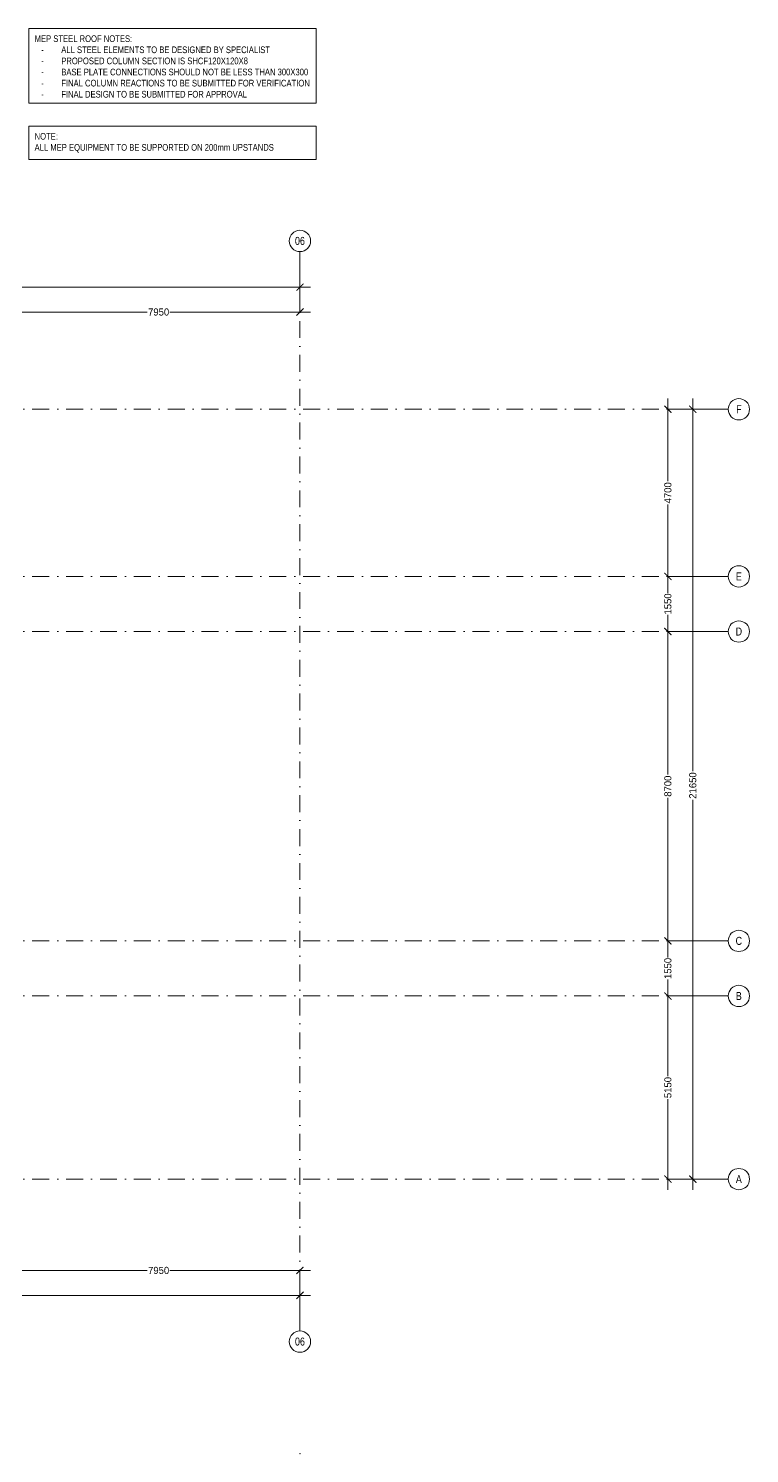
# Model space of a CAD drawing. Header units: millimetres. Extents: x -1760 to 80452, y -32586 to 8596.
# Drawn here: x 30739 to 51022, y -32586 to 7488 of the extents above; entities that cross this region are included whole.
import ezdxf
from ezdxf.enums import TextEntityAlignment as Align

# ---------------------------------------------------------------- set-up
doc = ezdxf.new("R2010")
doc.units = ezdxf.units.MM
doc.header["$LTSCALE"] = 75
doc.linetypes.add('DASHDOT2', pattern=[12.7, 6.35, -3.175, 0, -3.175])
doc.linetypes.add('Dot & Dashed', pattern=[502.708322, 238.125, -132.291667, 0, -132.291655])
doc.layers.add('00_A_GRIDS.3D', color=1, linetype='Continuous')
doc.layers.add('02_A_GRIDS.3D', color=1, linetype='Continuous')
doc.layers.add('TXT', color=11, linetype='Continuous', lineweight=9)
doc.styles.add('236 - NAS Mall_CD_GF Plan$0$TEXT 500', font='GOTHIC.TTF', dxfattribs={"height": 350})
doc.styles.add('Arial Narrow_1', font='ARIALN.TTF', dxfattribs={"height": 187.5})
doc.styles.add('GENERATED_STYLE_3', font='arial.ttf', dxfattribs={"width": 0.8})
doc.styles.add('TEXT 100', font='GOTHIC.TTF', dxfattribs={"height": 200})
doc.dimstyles.new('236 - NAS Mall_CD_GF Plan$0$DIM 500', dxfattribs={"dimtxt": 350, "dimasz": 300, "dimexe": 0, "dimexo": 0, "dimgap": 25, "dimtad": 0, "dimdec": 0, "dimrnd": 5, "dimzin": 0, "dimdsep": 46, "dimtxsty": '236 - NAS Mall_CD_GF Plan$0$TEXT 500', "dimblk": '236 - NAS Mall_CD_GF Plan$0$_ARCHTICK', "dimcen": 0, "dimdle": 300, "dimclrd": 256, "dimclre": 256, "dimclrt": 256, "dimadec": 0, "dimazin": 0, "dimtfac": 1, "dimtdec": 0, "dimtmove": 1, "dimatfit": 3, "dimfxl": 1000, "dimfxlon": 1, "dimtolj": 1, "dimtzin": 0, "dimlwd": 0, "dimlwe": 0, "dimarcsym": 0})

# ---------------------------------------------------------------- blocks, each defined once
blk = doc.blocks.new('Standard grid marker')
at = {"layer": '00_A_GRIDS.3D', "linetype": 'Dot & Dashed', "lineweight": 0}
for p, q in [((1000, 0), (0, 0)), ((29352, 0), (30352, 0))]:
    blk.add_line(p, q, dxfattribs=at)
at = {"layer": '00_A_GRIDS.3D', "linetype": 'DASHDOT2', "lineweight": 0}
blk.add_line((1000, 0), (29352, 0), dxfattribs=at)
at = {"layer": '00_A_GRIDS.3D', "linetype": 'Continuous', "lineweight": 0}
for centre in [(-300, 0), (30652, 0)]:
    blk.add_circle(centre, 300, dxfattribs=at)
at = {"layer": '00_A_GRIDS.3D', "linetype": 'Dot & Dashed', "lineweight": 0}
for p in [(1000, 0), (1000, 0), (33800, 0), (33800, 0)]:
    blk.add_point(p, dxfattribs=at)
at = {"layer": '00_A_GRIDS.3D', "lineweight": 0, "style": 'GENERATED_STYLE_3'}
for tag, p in [('AC_MarkerText_1_0', (-464, -51)), ('AC_MarkerText_1_1', (30488, -51))]:
    blk.add_attdef(tag, text='', height=225, rotation=90, dxfattribs=at).set_placement(p, align=Align.TOP_CENTER)
blk = doc.blocks.new('Standard grid marker_2')
at = {"layer": '00_A_GRIDS.3D', "linetype": 'Dot & Dashed', "lineweight": 0}
for p, q in [((1000, 0), (0, 0)), ((50581, 0), (51581, 0))]:
    blk.add_line(p, q, dxfattribs=at)
at = {"layer": '00_A_GRIDS.3D', "linetype": 'DASHDOT2', "lineweight": 0}
blk.add_line((1000, 0), (50581, 0), dxfattribs=at)
at = {"layer": '00_A_GRIDS.3D', "linetype": 'Continuous', "lineweight": 0}
for centre in [(-300, 0), (51881, 0)]:
    blk.add_circle(centre, 300, dxfattribs=at)
at = {"layer": '00_A_GRIDS.3D', "linetype": 'Dot & Dashed', "lineweight": 0}
for p in [(1000, 0), (1000, 0), (50581, 0), (50581, 0)]:
    blk.add_point(p, dxfattribs=at)
at = {"layer": '00_A_GRIDS.3D', "lineweight": 0, "style": 'GENERATED_STYLE_3'}
for tag, p in [('AC_MarkerText_1_0', (-300, -215)), ('AC_MarkerText_1_1', (51881, -215))]:
    blk.add_attdef(tag, text='', height=225, rotation=180, dxfattribs=at).set_placement(p, align=Align.TOP_CENTER)
blk = doc.blocks.new('236 - NAS Mall_CD_GF Plan$0$_ARCHTICK')
at = {"color": 0, "linetype": 'ByBlock', "const_width": 0.15}
blk.add_lwpolyline([(-0.5, -0.5), (0.5, 0.5)], dxfattribs=at)
blk = doc.blocks.new('*D9')
at = {"layer": '02_A_GRIDS.3D', "lineweight": 0, "transparency": 16777216}
for p, q in [((30425, -64), (30425, -486)), ((38375, -64), (38375, -486)), ((30125, -486), (34081, -486)), ((38675, -486), (34719, -486))]:
    blk.add_line(p, q, dxfattribs=at)
at = {"layer": 'Defpoints', "color": 0, "transparency": 16777216}
for p in [(30425, -64), (38375, -64), (38375, -486)]:
    blk.add_point(p, dxfattribs=at)
at = {"layer": '02_A_GRIDS.3D', "lineweight": 0, "transparency": 16777216, "xscale": 200, "yscale": 200, "zscale": 200, "rotation": 180}
blk.add_blockref('236 - NAS Mall_CD_GF Plan$0$_ARCHTICK', (30425, -486), dxfattribs=at)
at = {"layer": '02_A_GRIDS.3D', "lineweight": 0, "transparency": 16777216, "xscale": 200, "yscale": 200, "zscale": 200}
blk.add_blockref('236 - NAS Mall_CD_GF Plan$0$_ARCHTICK', (38375, -486), dxfattribs=at)
at = {"layer": '02_A_GRIDS.3D', "transparency": 16777216, "insert": (34400, -486), "char_height": 200, "attachment_point": 5, "style": 'TEXT 100'}
blk.add_mtext('\\A1;7950', dxfattribs=at)
blk = doc.blocks.new('*D10')
at = {"layer": '02_A_GRIDS.3D', "lineweight": 0, "transparency": 16777216}
for p, q in [((9375, 636), (9375, 214)), ((38375, 636), (38375, 214)), ((9075, 214), (23159, 214)), ((38675, 214), (23963, 214))]:
    blk.add_line(p, q, dxfattribs=at)
at = {"layer": 'Defpoints', "color": 0, "transparency": 16777216}
for p in [(9375, 636), (38375, 636), (38375, 214)]:
    blk.add_point(p, dxfattribs=at)
at = {"layer": '02_A_GRIDS.3D', "lineweight": 0, "transparency": 16777216, "xscale": 200, "yscale": 200, "zscale": 200, "rotation": 180}
blk.add_blockref('236 - NAS Mall_CD_GF Plan$0$_ARCHTICK', (9375, 214), dxfattribs=at)
at = {"layer": '02_A_GRIDS.3D', "lineweight": 0, "transparency": 16777216, "xscale": 200, "yscale": 200, "zscale": 200}
blk.add_blockref('236 - NAS Mall_CD_GF Plan$0$_ARCHTICK', (38375, 214), dxfattribs=at)
at = {"layer": '02_A_GRIDS.3D', "transparency": 16777216, "insert": (23561, 214), "char_height": 200, "attachment_point": 5, "style": 'TEXT 100'}
blk.add_mtext('\\A1;29000', dxfattribs=at)
blk = doc.blocks.new('*D21')
at = {"layer": '02_A_GRIDS.3D', "lineweight": 0, "transparency": 16777216}
for p, q in [((30125, -27438), (34081, -27438)), ((30425, -27859), (30425, -27438)), ((38675, -27438), (34719, -27438)), ((38375, -27859), (38375, -27438))]:
    blk.add_line(p, q, dxfattribs=at)
at = {"layer": 'Defpoints', "color": 0, "transparency": 16777216}
for p in [(38375, -27438), (30425, -27859), (38375, -27859)]:
    blk.add_point(p, dxfattribs=at)
at = {"layer": '02_A_GRIDS.3D', "lineweight": 0, "transparency": 16777216, "xscale": 200, "yscale": 200, "zscale": 200, "rotation": 180}
blk.add_blockref('236 - NAS Mall_CD_GF Plan$0$_ARCHTICK', (30425, -27438), dxfattribs=at)
at = {"layer": '02_A_GRIDS.3D', "lineweight": 0, "transparency": 16777216, "xscale": 200, "yscale": 200, "zscale": 200}
blk.add_blockref('236 - NAS Mall_CD_GF Plan$0$_ARCHTICK', (38375, -27438), dxfattribs=at)
at = {"layer": '02_A_GRIDS.3D', "transparency": 16777216, "insert": (34400, -27438), "char_height": 200, "attachment_point": 5, "style": 'TEXT 100'}
blk.add_mtext('\\A1;7950', dxfattribs=at)
blk = doc.blocks.new('*D22')
at = {"layer": '02_A_GRIDS.3D', "lineweight": 0, "transparency": 16777216}
for p, q in [((9375, -27716), (9375, -28138)), ((38375, -27716), (38375, -28138)), ((9075, -28138), (23159, -28138)), ((38675, -28138), (23963, -28138))]:
    blk.add_line(p, q, dxfattribs=at)
at = {"layer": 'Defpoints', "color": 0, "transparency": 16777216}
for p in [(9375, -27716), (38375, -27716), (38375, -28138)]:
    blk.add_point(p, dxfattribs=at)
at = {"layer": '02_A_GRIDS.3D', "lineweight": 0, "transparency": 16777216, "xscale": 200, "yscale": 200, "zscale": 200, "rotation": 180}
blk.add_blockref('236 - NAS Mall_CD_GF Plan$0$_ARCHTICK', (9375, -28138), dxfattribs=at)
at = {"layer": '02_A_GRIDS.3D', "lineweight": 0, "transparency": 16777216, "xscale": 200, "yscale": 200, "zscale": 200}
blk.add_blockref('236 - NAS Mall_CD_GF Plan$0$_ARCHTICK', (38375, -28138), dxfattribs=at)
at = {"layer": '02_A_GRIDS.3D', "transparency": 16777216, "insert": (23561, -28138), "char_height": 200, "attachment_point": 5, "style": 'TEXT 100'}
blk.add_mtext('\\A1;29000', dxfattribs=at)
blk = doc.blocks.new('*D23')
at = {"layer": '02_A_GRIDS.3D', "lineweight": 0, "transparency": 16777216}
for p, q in [((49426, -2920), (49426, -13399)), ((49004, -3220), (49426, -3220)), ((49426, -25170), (49426, -14203)), ((49007, -24870), (49426, -24870))]:
    blk.add_line(p, q, dxfattribs=at)
at = {"layer": 'Defpoints', "color": 0, "transparency": 16777216}
for p in [(49004, -3220), (49007, -24870), (49426, -24870)]:
    blk.add_point(p, dxfattribs=at)
at = {"layer": '02_A_GRIDS.3D', "lineweight": 0, "transparency": 16777216, "xscale": 200, "yscale": 200, "zscale": 200}
for p, rotation in [((49426, -3220), 90), ((49426, -24870), 270)]:
    blk.add_blockref('236 - NAS Mall_CD_GF Plan$0$_ARCHTICK', p, dxfattribs=dict(at, rotation=rotation))
at = {"layer": '02_A_GRIDS.3D', "transparency": 16777216, "insert": (49426, -13801), "char_height": 200, "attachment_point": 5, "rotation": 90, "style": 'TEXT 100'}
blk.add_mtext('\\A1;21650', dxfattribs=at)
blk = doc.blocks.new('*D24')
at = {"layer": '02_A_GRIDS.3D', "lineweight": 0, "transparency": 16777216}
for p, q in [((48726, -2920), (48726, -5244)), ((49148, -3220), (48726, -3220)), ((48726, -8220), (48726, -5896)), ((49148, -7920), (48726, -7920))]:
    blk.add_line(p, q, dxfattribs=at)
at = {"layer": 'Defpoints', "color": 0, "transparency": 16777216}
for p in [(49148, -3220), (48726, -7920), (49148, -7920)]:
    blk.add_point(p, dxfattribs=at)
at = {"layer": '02_A_GRIDS.3D', "lineweight": 0, "transparency": 16777216, "xscale": 200, "yscale": 200, "zscale": 200}
for p, rotation in [((48726, -3220), 90), ((48726, -7920), 270)]:
    blk.add_blockref('236 - NAS Mall_CD_GF Plan$0$_ARCHTICK', p, dxfattribs=dict(at, rotation=rotation))
at = {"layer": '02_A_GRIDS.3D', "transparency": 16777216, "insert": (48726, -5570), "char_height": 200, "attachment_point": 5, "rotation": 90, "style": 'TEXT 100'}
blk.add_mtext('\\A1;4700', dxfattribs=at)
blk = doc.blocks.new('*D25')
at = {"layer": '02_A_GRIDS.3D', "lineweight": 0, "transparency": 16777216}
for p, q in [((48726, -7620), (48726, -8386)), ((49148, -7920), (48726, -7920)), ((48726, -9770), (48726, -9004)), ((49148, -9470), (48726, -9470))]:
    blk.add_line(p, q, dxfattribs=at)
at = {"layer": 'Defpoints', "color": 0, "transparency": 16777216}
for p in [(49148, -7920), (48726, -9470), (49148, -9470)]:
    blk.add_point(p, dxfattribs=at)
at = {"layer": '02_A_GRIDS.3D', "lineweight": 0, "transparency": 16777216, "xscale": 200, "yscale": 200, "zscale": 200}
for p, rotation in [((48726, -7920), 90), ((48726, -9470), 270)]:
    blk.add_blockref('236 - NAS Mall_CD_GF Plan$0$_ARCHTICK', p, dxfattribs=dict(at, rotation=rotation))
at = {"layer": '02_A_GRIDS.3D', "transparency": 16777216, "insert": (48726, -8695), "char_height": 200, "attachment_point": 5, "rotation": 90, "style": 'TEXT 100'}
blk.add_mtext('\\A1;1550', dxfattribs=at)
blk = doc.blocks.new('*D26')
at = {"layer": '02_A_GRIDS.3D', "lineweight": 0, "transparency": 16777216}
for p, q in [((48726, -9170), (48726, -13495)), ((49148, -9470), (48726, -9470)), ((48726, -18470), (48726, -14144)), ((49148, -18170), (48726, -18170))]:
    blk.add_line(p, q, dxfattribs=at)
at = {"layer": 'Defpoints', "color": 0, "transparency": 16777216}
for p in [(49148, -9470), (48726, -18170), (49148, -18170)]:
    blk.add_point(p, dxfattribs=at)
at = {"layer": '02_A_GRIDS.3D', "lineweight": 0, "transparency": 16777216, "xscale": 200, "yscale": 200, "zscale": 200}
for p, rotation in [((48726, -9470), 90), ((48726, -18170), 270)]:
    blk.add_blockref('236 - NAS Mall_CD_GF Plan$0$_ARCHTICK', p, dxfattribs=dict(at, rotation=rotation))
at = {"layer": '02_A_GRIDS.3D', "transparency": 16777216, "insert": (48726, -13820), "char_height": 200, "attachment_point": 5, "rotation": 90, "style": 'TEXT 100'}
blk.add_mtext('\\A1;8700', dxfattribs=at)
blk = doc.blocks.new('*D27')
at = {"layer": '02_A_GRIDS.3D', "lineweight": 0, "transparency": 16777216}
for p, q in [((48726, -17870), (48726, -18635)), ((49148, -18170), (48726, -18170)), ((48726, -20020), (48726, -19254)), ((49148, -19720), (48726, -19720))]:
    blk.add_line(p, q, dxfattribs=at)
at = {"layer": 'Defpoints', "color": 0, "transparency": 16777216}
for p in [(49148, -18170), (48726, -19720), (49148, -19720)]:
    blk.add_point(p, dxfattribs=at)
at = {"layer": '02_A_GRIDS.3D', "lineweight": 0, "transparency": 16777216, "xscale": 200, "yscale": 200, "zscale": 200}
for p, rotation in [((48726, -18170), 90), ((48726, -19720), 270)]:
    blk.add_blockref('236 - NAS Mall_CD_GF Plan$0$_ARCHTICK', p, dxfattribs=dict(at, rotation=rotation))
at = {"layer": '02_A_GRIDS.3D', "transparency": 16777216, "insert": (48726, -18945), "char_height": 200, "attachment_point": 5, "rotation": 90, "style": 'TEXT 100'}
blk.add_mtext('\\A1;1550', dxfattribs=at)
blk = doc.blocks.new('*D28')
at = {"layer": '02_A_GRIDS.3D', "lineweight": 0, "transparency": 16777216}
for p, q in [((48726, -19420), (48726, -21971)), ((49148, -19720), (48726, -19720)), ((48726, -25170), (48726, -22618)), ((49148, -24870), (48726, -24870))]:
    blk.add_line(p, q, dxfattribs=at)
at = {"layer": 'Defpoints', "color": 0, "transparency": 16777216}
for p in [(49148, -19720), (48726, -24870), (49148, -24870)]:
    blk.add_point(p, dxfattribs=at)
at = {"layer": '02_A_GRIDS.3D', "lineweight": 0, "transparency": 16777216, "xscale": 200, "yscale": 200, "zscale": 200}
for p, rotation in [((48726, -19720), 90), ((48726, -24870), 270)]:
    blk.add_blockref('236 - NAS Mall_CD_GF Plan$0$_ARCHTICK', p, dxfattribs=dict(at, rotation=rotation))
at = {"layer": '02_A_GRIDS.3D', "transparency": 16777216, "insert": (48726, -22295), "char_height": 200, "attachment_point": 5, "rotation": 90, "style": 'TEXT 100'}
blk.add_mtext('\\A1;5150', dxfattribs=at)

msp = doc.modelspace()

# ---------------------------------------------------------------- linework, layer by layer
at = {"layer": 'TXT', "lineweight": 20}
for points in [[(30753.4, 7487.8), (38833.3, 7487.8), (38833.3, 5387.6), (30753.4, 5387.6)], [(30753.4, 4742.1), (38833.3, 4742.1), (38833.3, 3806.1), (30753.4, 3806.1)]]:
    msp.add_lwpolyline(points, close=True, dxfattribs=at)

# ---------------------------------------------------------------- block references
at = {"layer": '00_A_GRIDS.3D', "linetype": 'Continuous'}
ref = msp.add_blockref('Standard grid marker_2', (50421.5, -3220), dxfattribs=dict(at, zscale=1000, rotation=180))
ref.add_attrib('AC_MarkerText_1', 'F', dxfattribs={"color": 7, "lineweight": 0, "height": 225, "rotation": 360, "style": 'GENERATED_STYLE_3', "width": 0.8}).set_placement((50721.5, -3107.5), align=Align.TOP_CENTER)
ref.add_attrib('AC_MarkerText_1_1', 'F', dxfattribs={"color": 7, "lineweight": 0, "height": 225, "rotation": 360, "style": 'GENERATED_STYLE_3', "width": 0.8}).set_placement((-1454.9, -3107.5), align=Align.TOP_CENTER)
ref = msp.add_blockref('Standard grid marker_2', (50421.5, -7920), dxfattribs=dict(at, zscale=1000, rotation=180))
ref.add_attrib('AC_MarkerText_1', 'E', dxfattribs={"color": 7, "lineweight": 0, "height": 225, "rotation": 360, "style": 'GENERATED_STYLE_3', "width": 0.8}).set_placement((50721.5, -7807.5), align=Align.TOP_CENTER)
ref.add_attrib('AC_MarkerText_1_1', 'E', dxfattribs={"color": 7, "lineweight": 0, "height": 225, "rotation": 360, "style": 'GENERATED_STYLE_3', "width": 0.8}).set_placement((-1454.9, -7807.5), align=Align.TOP_CENTER)
ref = msp.add_blockref('Standard grid marker_2', (50421.5, -9470), dxfattribs=dict(at, zscale=1000, rotation=180))
ref.add_attrib('AC_MarkerText_1', 'D', dxfattribs={"color": 7, "lineweight": 0, "height": 225, "rotation": 360, "style": 'GENERATED_STYLE_3', "width": 0.8}).set_placement((50721.5, -9357.5), align=Align.TOP_CENTER)
ref.add_attrib('AC_MarkerText_1_1', 'D', dxfattribs={"color": 7, "lineweight": 0, "height": 225, "rotation": 360, "style": 'GENERATED_STYLE_3', "width": 0.8}).set_placement((-1454.9, -9357.5), align=Align.TOP_CENTER)
ref = msp.add_blockref('Standard grid marker_2', (50421.5, -18169.6), dxfattribs=dict(at, zscale=1000, rotation=180))
ref.add_attrib('AC_MarkerText_1', 'C', dxfattribs={"color": 7, "lineweight": 0, "height": 225, "rotation": 360, "style": 'GENERATED_STYLE_3', "width": 0.8}).set_placement((50721.5, -18057.1), align=Align.TOP_CENTER)
ref.add_attrib('AC_MarkerText_1_1', 'C', dxfattribs={"color": 7, "lineweight": 0, "height": 225, "rotation": 360, "style": 'GENERATED_STYLE_3', "width": 0.8}).set_placement((-1454.9, -18057.1), align=Align.TOP_CENTER)
ref = msp.add_blockref('Standard grid marker_2', (50421.5, -19719.9), dxfattribs=dict(at, zscale=1000, rotation=180))
ref.add_attrib('AC_MarkerText_1', 'B', dxfattribs={"color": 7, "lineweight": 0, "height": 225, "rotation": 360, "style": 'GENERATED_STYLE_3', "width": 0.8}).set_placement((50721.5, -19607.4), align=Align.TOP_CENTER)
ref.add_attrib('AC_MarkerText_1_1', 'B', dxfattribs={"color": 7, "lineweight": 0, "height": 225, "rotation": 360, "style": 'GENERATED_STYLE_3', "width": 0.8}).set_placement((-1454.9, -19607.4), align=Align.TOP_CENTER)
ref = msp.add_blockref('Standard grid marker_2', (50421.5, -24870), dxfattribs=dict(at, zscale=1000, rotation=180))
ref.add_attrib('AC_MarkerText_1', 'A', dxfattribs={"color": 7, "lineweight": 0, "height": 225, "rotation": 360, "style": 'GENERATED_STYLE_3', "width": 0.8}).set_placement((50721.5, -24757.5), align=Align.TOP_CENTER)
ref.add_attrib('AC_MarkerText_1_1', 'A', dxfattribs={"color": 7, "lineweight": 0, "height": 225, "rotation": 360, "style": 'GENERATED_STYLE_3', "width": 0.8}).set_placement((-1454.9, -24757.5), align=Align.TOP_CENTER)
at = {"layer": '02_A_GRIDS.3D', "linetype": 'Dot & Dashed'}
ref = msp.add_blockref('Standard grid marker', (38375, 1214.2), dxfattribs=dict(at, zscale=1000, rotation=270))
ref.add_attrib('AC_MarkerText_1', '06', dxfattribs={"color": 7, "lineweight": 0, "height": 225, "rotation": 360, "style": 'GENERATED_STYLE_3', "width": 0.8}).set_placement((38375, 1626.7), align=Align.TOP_CENTER)
ref.add_attrib('AC_MarkerText_1_1', '06', dxfattribs={"layer": '00_A_GRIDS.3D', "color": 7, "lineweight": 0, "height": 225, "rotation": 360, "style": 'GENERATED_STYLE_3', "width": 0.8}).set_placement((38375, -29325.3), align=Align.TOP_CENTER)

# ---------------------------------------------------------------- texts
at = {"layer": 'TXT', "lineweight": 20, "char_height": 187.5, "width": 7732.054, "attachment_point": 1, "style": 'Arial Narrow_1'}
for s, insert in [('MEP STEEL ROOF NOTES:\\P\\pxi-3,l4,t4;-^IALL STEEL ELEMENTS TO BE DESIGNED BY SPECIALIST\\P-^IPROPOSED COLUMN SECTION IS SHCF120X120X8\\P-^IBASE PLATE CONNECTIONS SHOULD NOT BE LESS THAN 300X300\\P-^IFINAL COLUMN REACTIONS TO BE SUBMITTED FOR VERIFICATION\\P-^IFINAL DESIGN TO BE SUBMITTED FOR APPROVAL', (30911.1, 7295.8)), ('NOTE:\\PALL MEP EQUIPMENT TO BE SUPPORTED ON 200mm UPSTANDS', (30911.1, 4550.1))]:
    msp.add_mtext(s, dxfattribs=dict(at, insert=insert))

# ---------------------------------------------------------------- dimensions: what is measured, and where the dimension line sits
at = {"layer": '02_A_GRIDS.3D'}
for base, p1, p2, picture, middle in [((38375, 214.2), (9375, 636.2), (38375, 636.2), '*D10', (23561.2, 214.2)), ((38375, -28137.5), (9375, -27715.6), (38375, -27715.6), '*D22', (23561.2, -28137.5))]:
    dim = msp.add_linear_dim(base=base, p1=p1, p2=p2, dimstyle='236 - NAS Mall_CD_GF Plan$0$DIM 500', override={"dimtxt": 187.5, "dimasz": 200, "dimtxsty": 'TEXT 100'}, dxfattribs=at)
    dim.commit()
    dim.dimension.update_dxf_attribs({"geometry": picture, "text_midpoint": middle, "dimtype": 160})
for base, p1, p2, picture, middle in [((38375, -485.8), (30425, -63.8), (38375, -63.8), '*D9', (34400, -485.8)), ((38375, -27437.5), (30425, -27859.4), (38375, -27859.4), '*D21', (34400, -27437.5))]:
    dim = msp.add_linear_dim(base=base, p1=p1, p2=p2, dimstyle='236 - NAS Mall_CD_GF Plan$0$DIM 500', override={"dimtxt": 187.5, "dimasz": 200, "dimtxsty": 'TEXT 100'}, dxfattribs=at)
    dim.commit()
    dim.dimension.update_dxf_attribs({"geometry": picture, "text_midpoint": middle})
for base, p1, p2, picture, middle in [((48726, -7920), (49147.9, -3220), (49147.9, -7920), '*D24', (48726, -5570)), ((48726, -9470), (49147.9, -7920), (49147.9, -9470), '*D25', (48726, -8695)), ((48726, -18169.6), (49147.9, -9470), (49147.9, -18169.6), '*D26', (48726, -13819.8)), ((48726, -19719.9), (49147.9, -18169.6), (49147.9, -19719.9), '*D27', (48726, -18944.7)), ((48726, -24870), (49147.9, -19719.9), (49147.9, -24870), '*D28', (48726, -22294.9))]:
    dim = msp.add_linear_dim(base=base, p1=p1, p2=p2, angle=270, dimstyle='236 - NAS Mall_CD_GF Plan$0$DIM 500', override={"dimtxt": 187.5, "dimasz": 200, "dimtxsty": 'TEXT 100'}, dxfattribs=at)
    dim.commit()
    dim.dimension.update_dxf_attribs({"geometry": picture, "text_midpoint": middle})
dim = msp.add_linear_dim(base=(49426, -24870), p1=(49004.1, -3220), p2=(49007.3, -24870), angle=270, dimstyle='236 - NAS Mall_CD_GF Plan$0$DIM 500', override={"dimtxt": 187.5, "dimasz": 200, "dimtxsty": 'TEXT 100'}, dxfattribs=at)
dim.commit()
dim.dimension.update_dxf_attribs({"geometry": '*D23', "text_midpoint": (49426, -13800.9), "dimtype": 160})

doc.saveas('drawing.dxf')
